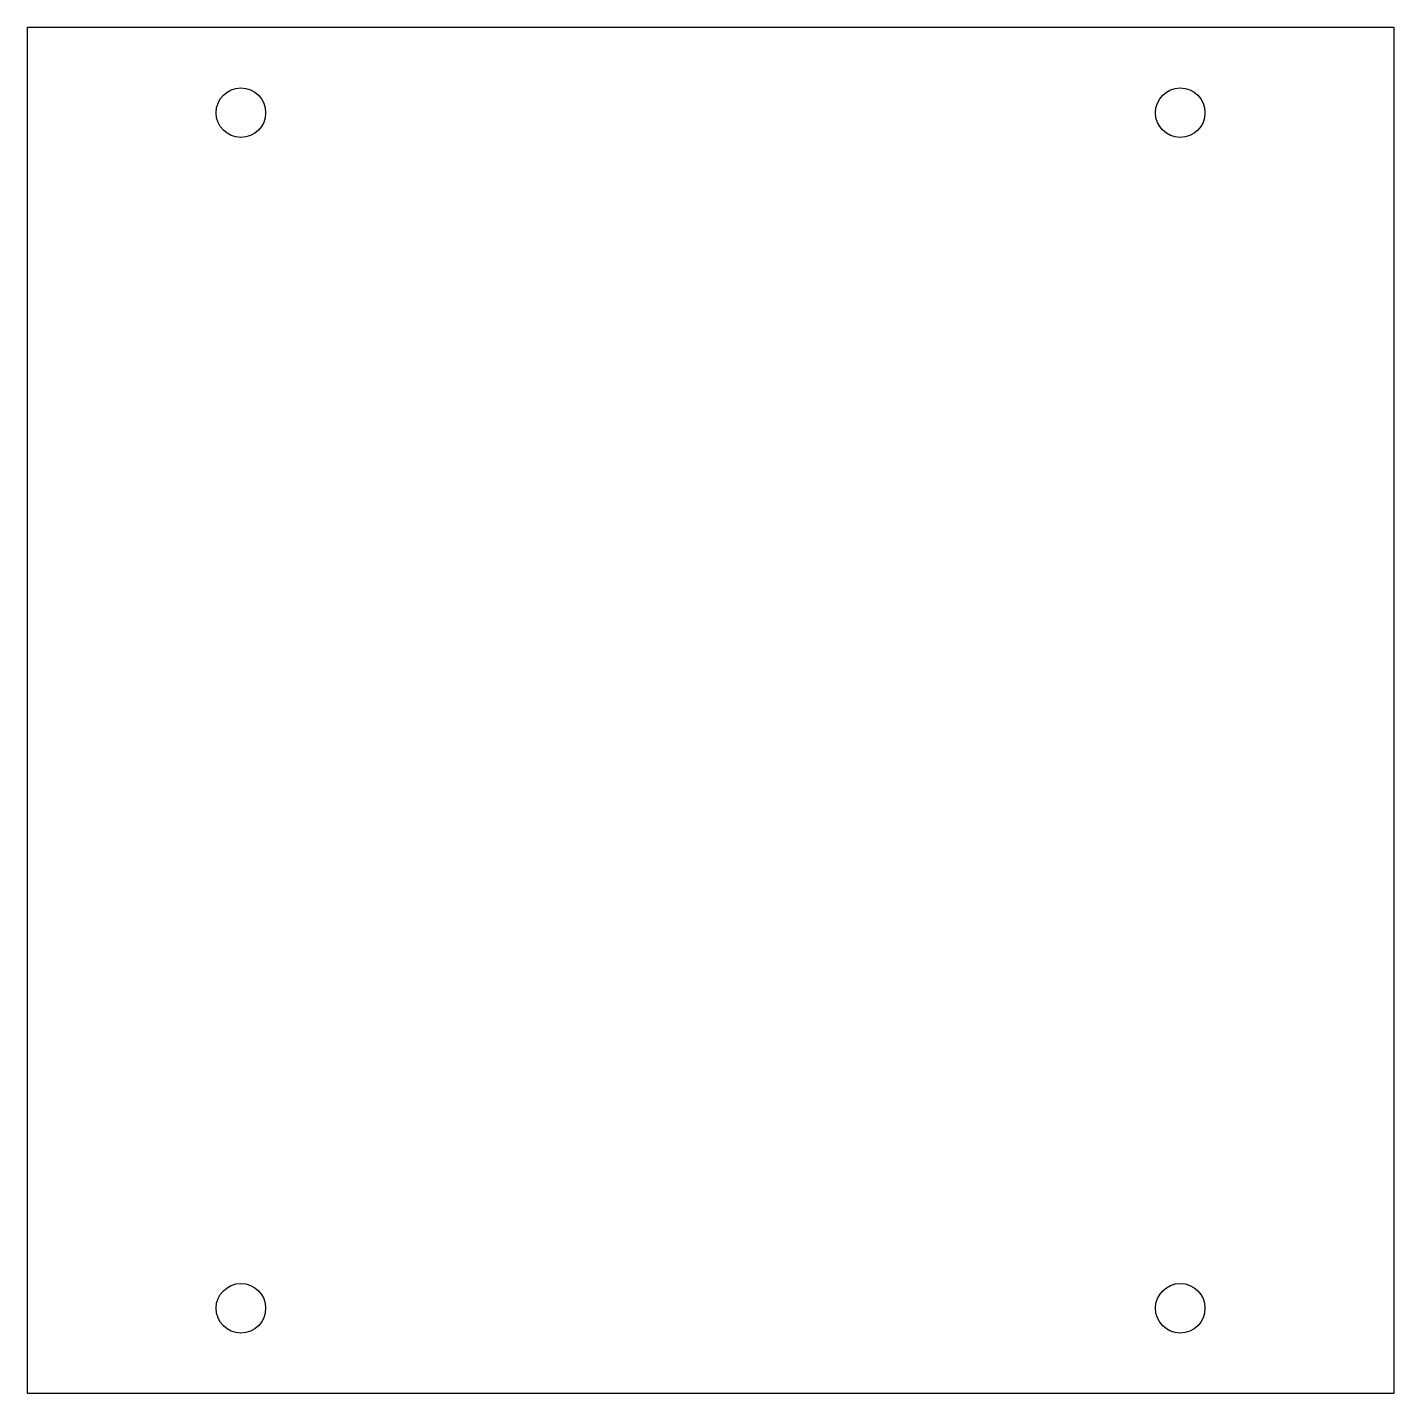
# Model space of a CAD drawing. Header units: millimetres. Extents: x -80 to 80, y -53 to 107.
import ezdxf

# ---------------------------------------------------------------- set-up
doc = ezdxf.new("R2010")
doc.units = ezdxf.units.MM
doc.layers.get('0').update_dxf_attribs({"linetype": 'CONTINUOUS'})

msp = doc.modelspace()

# ---------------------------------------------------------------- linework, layer by layer
msp.add_lwpolyline([(80.11, -52.68), (-79.89, -52.68), (-79.89, 107.32), (80.11, 107.32)], close=True)
for centre in [(-54.89, 97.32), (55.11, 97.32), (-54.89, -42.68), (55.11, -42.68)]:
    msp.add_circle(centre, 2.9)

doc.saveas('drawing.dxf')
